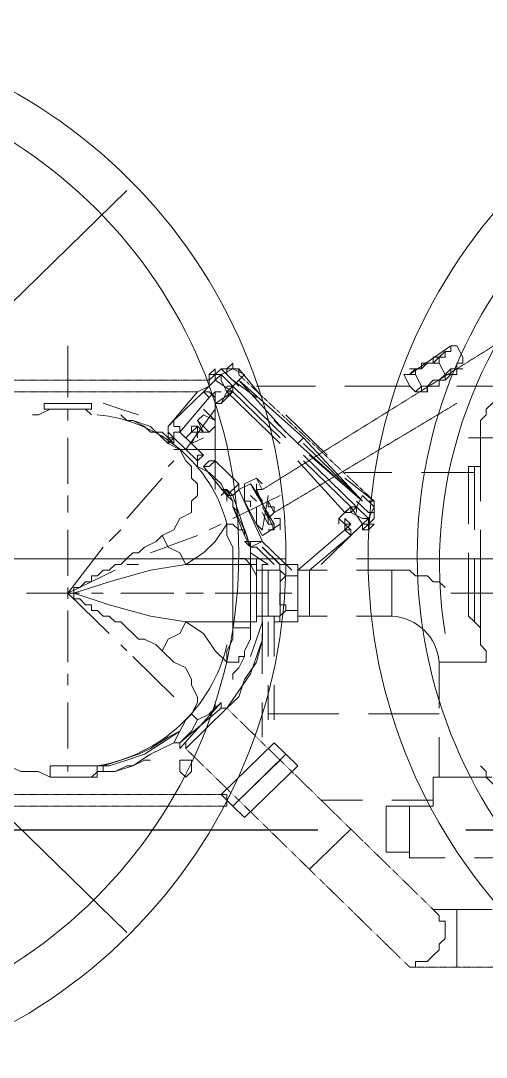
# Model space of a CAD drawing. Header units: metres. Extents: x 841183 to 1048542, y 259326 to 317714.
# Drawn here: x 1010909 to 1011302, y 307640 to 308515 of the extents above; entities that cross this region are included whole.
import ezdxf
from ezdxf.enums import TextEntityAlignment as Align

# ---------------------------------------------------------------- set-up
doc = ezdxf.new("R2010")
doc.units = ezdxf.units.M
doc.linetypes.add('PDF_IMPORT', pattern=[1, 0.8, -0.2])
doc.linetypes.add('VILLA AXIS$0$CENTER', pattern=[2, 1.25, -0.25, 0.25, -0.25])
doc.layers.add('A-AXIS LINE', color=253, linetype='Continuous')
doc.layers.add('PDF2_Geometry', color=7, linetype='Continuous')
doc.layers.add('A-REFLECT DOWN', color=252, linetype='Continuous', transparency=0.6)
doc.styles.add('romans', font='romans.shx', dxfattribs={"width": 0.85})

# ---------------------------------------------------------------- blocks, each defined once
blk = doc.blocks.new('A$C46a051ea')
at = {"layer": 'PDF2_Geometry', "lineweight": 5}
for points in [[(3344.87, -417.37), (3628.17, -140.72)], [(3578.47, -271.78), (3578.47, -315.46)], [(3901.53, -271.78), (3866.74, -296.04)], [(3866.75, -291.21), (3871.72, -291.21), (3876.69, -291.21), (3876.69, -286.35), (3881.66, -286.35), (3886.63, -286.35), (3886.63, -281.5), (3891.6, -281.5), (3896.57, -276.65), (3896.57, -281.5), (3891.6, -281.5), (3891.6, -286.35)], [(3881.66, -286.34), (3886.63, -286.34), (3891.6, -281.48), (3896.57, -281.48), (3896.57, -276.63), (3901.54, -276.63), (3901.54, -271.78), (3906.51, -271.78), (3911.48, -281.48)], [(3896.56, -276.63), (3901.53, -276.63), (3901.53, -271.78), (3906.5, -271.78)], [(3722.62, -291.2), (3717.65, -291.2), (3717.65, -286.34), (3712.68, -291.2), (3712.68, -296.05)], [(3866.74, -296.04), (3861.77, -296.04), (3866.74, -296.04), (3871.71, -291.18), (3876.68, -291.18), (3881.65, -286.33)], [(3881.64, -286.36), (3876.67, -291.21), (3871.7, -291.21), (3871.7, -296.06)], [(3891.6, -286.33), (3896.57, -296.04), (3891.6, -300.89), (3886.63, -300.89), (3881.66, -305.74), (3876.69, -305.74)], [(3891.59, -286.36), (3886.62, -286.36), (3881.65, -286.36)], [(3906.5, -291.19), (3906.5, -286.34), (3911.47, -286.34), (3911.47, -281.49), (3911.47, -286.34)], [(3911.47, -286.36), (3906.5, -286.36), (3906.5, -291.21)], [(3702.74, -300.91), (3692.8, -310.62), (3702.74, -300.91), (3707.71, -296.06)], [(3697.75, -300.89), (3697.75, -296.04), (3702.72, -291.18)], [(3697.75, -300.91), (3697.75, -305.76), (3697.75, -300.91), (3697.75, -296.05)], [(3702.74, -300.89), (3702.74, -296.04), (3697.77, -300.89)], [(3707.7, -296.04), (3707.7, -300.89), (3707.7, -296.04), (3702.73, -296.04), (3707.7, -296.04), (3717.64, -291.18)], [(3702.74, -291.18), (3702.74, -296.04), (3707.71, -291.18)], [(3712.67, -296.05), (3707.7, -291.2), (3712.67, -291.2)], [(3707.7, -296.04), (3717.64, -305.75), (3712.67, -305.75)], [(3717.65, -291.2), (3712.68, -291.2), (3707.71, -291.2)], [(3722.62, -305.75), (3712.68, -296.04)], [(3727.58, -296.04), (3717.64, -291.18)], [(3717.64, -305.75), (3727.58, -296.04)], [(3722.62, -291.2), (3722.62, -296.05), (3722.62, -291.2), (3742.5, -315.46)], [(3866.74, -296.04), (3861.77, -296.04), (3866.74, -296.04)], [(3861.79, -296.04), (3866.76, -305.74)], [(3876.7, -305.74), (3871.73, -296.04), (3866.76, -296.04)], [(3911.47, -291.2), (3906.5, -291.2), (3906.5, -296.05), (3901.53, -296.05), (3896.56, -300.9), (3891.59, -300.9), (3891.59, -305.76), (3886.62, -305.76), (3881.65, -305.76), (3881.65, -310.61), (3876.68, -310.61)], [(3876.69, -310.61), (3881.66, -310.61), (3881.66, -305.76), (3886.63, -305.76), (3891.6, -305.76), (3891.6, -300.9), (3896.57, -300.9), (3896.57, -296.05), (3901.54, -296.05), (3906.51, -296.05), (3906.51, -291.2), (3901.54, -291.2), (3901.54, -296.05), (3896.57, -296.05), (3891.6, -300.9), (3886.63, -300.9)], [(3896.57, -296.05), (3901.54, -291.2), (3906.51, -291.2), (3911.48, -291.2)], [(3697.75, -305.75), (3687.81, -310.6)], [(3702.74, -300.91), (3717.65, -310.61)], [(3712.67, -310.6), (3717.64, -305.75), (3717.64, -310.6)], [(3762.36, -349.43), (3717.63, -305.75)], [(3777.3, -349.44), (3722.62, -300.91), (3762.39, -344.59)], [(3737.52, -305.75), (3787.22, -305.75)], [(3812.08, -305.75), (3866.75, -305.75)], [(3871.73, -310.62), (3866.76, -305.76)], [(3886.63, -300.91), (3881.66, -305.76), (3876.69, -305.76), (3871.72, -310.61)], [(3876.69, -305.75), (3876.69, -310.6), (3871.72, -310.6)], [(3906.51, -305.75), (3956.21, -305.75)], [(3956.2, -300.91), (3956.2, -310.62), (3951.23, -310.62), (3946.26, -310.62), (3946.26, -315.47), (3941.29, -315.47), (3936.32, -320.33), (3931.35, -325.18), (3931.35, -330.03), (3926.38, -334.89), (3926.38, -339.74), (3926.38, -344.59), (3926.38, -349.45)], [(3662.96, -339.73), (3667.93, -334.88), (3692.78, -310.61)], [(3687.81, -310.62), (3662.96, -339.74)], [(3697.75, -315.46), (3692.78, -310.61), (3697.75, -315.46), (3702.72, -310.61), (3697.75, -315.46), (3692.78, -310.61), (3697.75, -315.46), (3672.9, -344.58)], [(3697.75, -310.62), (3692.78, -310.62)], [(3702.74, -310.61), (3702.74, -315.46), (3697.77, -310.61)], [(3702.73, -320.33), (3707.7, -320.33), (3702.73, -320.33), (3707.7, -320.33), (3717.64, -310.62)], [(3717.65, -310.62), (3702.74, -320.33), (3702.74, -393.13)], [(3702.74, -310.62), (3707.71, -310.62)], [(3707.7, -320.33), (3712.67, -310.62), (3717.64, -310.62), (3757.4, -349.45)], [(3717.64, -310.62), (3712.67, -310.62)], [(3717.65, -310.62), (3712.68, -310.62), (3717.65, -310.62), (3712.68, -310.62), (3717.65, -310.62), (3712.68, -310.62), (3757.41, -354.3)], [(3558.59, -320.32), (3558.59, -325.17), (3598.35, -325.17)], [(3558.59, -320.33), (3598.35, -320.33)], [(3598.36, -325.17), (3598.36, -320.32)], [(3638.13, -330.01), (3623.22, -325.16), (3608.31, -320.3)], [(3702.74, -320.33), (3707.71, -320.33)], [(3702.74, -320.33), (3707.71, -320.33)], [(3702.74, -320.33), (3707.71, -320.33)], [(3702.74, -320.33), (3707.71, -320.33)], [(3702.74, -320.33), (3707.71, -320.33)], [(3702.74, -320.33), (3707.71, -320.33)], [(3702.74, -320.33), (3707.71, -320.33)], [(3598.36, -330.01), (3593.39, -325.16), (3588.42, -325.16), (3578.48, -325.16), (3568.54, -325.16), (3563.57, -325.16), (3553.63, -330.01), (3548.66, -330.01)], [(3578.47, -325.17), (3578.47, -334.88)], [(3667.93, -349.45), (3667.93, -354.3), (3662.96, -349.45), (3657.99, -344.59), (3648.05, -344.59), (3643.08, -339.74), (3633.14, -334.89), (3628.17, -334.89), (3623.2, -330.03)], [(3677.87, -359.14), (3702.72, -325.17)], [(3692.8, -330.01), (3687.83, -334.86)], [(3692.8, -325.17), (3702.74, -334.88), (3692.8, -330.03)], [(3692.8, -325.17), (3697.77, -330.02)], [(3762.36, -330.01), (3797.15, -363.98)], [(3658.01, -431.95), (3667.95, -427.1), (3672.92, -417.39), (3682.86, -412.54), (3682.86, -402.83), (3687.83, -397.98), (3687.83, -388.27), (3682.86, -383.42), (3682.86, -373.71), (3677.89, -368.86), (3672.92, -359.15), (3662.98, -354.3), (3658.01, -349.44), (3648.07, -339.74), (3633.16, -334.88)], [(3667.93, -334.88), (3662.96, -339.73), (3662.96, -344.59), (3667.93, -349.44)], [(3662.97, -349.43), (3662.97, -344.58), (3662.97, -339.72)], [(3662.97, -344.57), (3662.97, -339.72), (3662.97, -344.57), (3662.97, -349.43)], [(3677.88, -349.44), (3682.85, -344.59), (3687.82, -339.74)], [(3682.85, -344.59), (3682.85, -339.74)], [(3692.78, -344.59), (3697.75, -344.59), (3687.81, -334.88)], [(3687.81, -344.57), (3687.81, -339.72), (3692.78, -344.57)], [(3692.8, -344.59), (3687.83, -334.88)], [(3702.74, -339.72), (3697.77, -344.57)], [(3578.47, -349.43), (3578.47, -388.26)], [(3667.93, -349.43), (3662.96, -354.28), (3667.93, -349.43), (3687.81, -368.85)], [(3662.97, -344.59), (3662.97, -349.44)], [(3662.97, -349.43), (3667.94, -349.43)], [(3662.97, -349.43), (3667.94, -349.43)], [(3662.97, -349.43), (3662.97, -354.28)], [(3662.97, -349.43), (3667.94, -349.43)], [(3662.97, -349.43), (3667.94, -349.43)], [(3662.97, -349.43), (3667.94, -349.43)], [(3667.93, -344.59), (3667.93, -349.44)], [(3667.94, -344.59), (3672.91, -344.59), (3692.79, -364)], [(3682.85, -354.3), (3677.88, -349.45)], [(3682.84, -354.3), (3687.81, -344.59), (3682.84, -344.59)], [(3692.8, -349.43), (3682.86, -354.28)], [(3687.81, -349.43), (3687.81, -344.58)], [(3687.81, -344.59), (3692.78, -344.59)], [(3777.29, -349.43), (3772.32, -354.28), (3777.29, -349.43), (3826.99, -402.82)], [(3916.46, -349.43), (3941.31, -349.43)], [(3926.4, -349.43), (3926.4, -402.82)], [(3772.31, -354.3), (3826.98, -402.84)], [(3777.29, -354.3), (3826.99, -402.84)], [(3667.93, -359.14), (3742.48, -359.14)], [(3777.29, -364.01), (3822.02, -407.69), (3831.96, -417.4)], [(3782.25, -364.01), (3826.98, -402.84)], [(3662.97, -373.72), (3667.94, -368.87)], [(3727.58, -431.96), (3717.64, -407.69), (3717.64, -402.84), (3717.64, -407.69), (3717.64, -402.84), (3712.67, -397.99), (3707.7, -388.28), (3702.73, -383.43), (3697.76, -378.57), (3687.82, -373.72), (3687.82, -368.87)], [(3697.75, -373.72), (3692.78, -373.72)], [(3692.8, -373.72), (3712.68, -397.99)], [(3722.62, -388.27), (3702.74, -368.85), (3697.77, -373.7)], [(3772.31, -368.85), (3812.07, -412.53)], [(3777.29, -368.85), (3817.05, -407.68)], [(3916.46, -422.24), (3916.46, -373.71)], [(3926.4, -373.72), (3916.46, -373.72)], [(3921.41, -373.72), (3921.41, -427.11)], [(3628.19, -417.37), (3658.01, -383.4)], [(3742.49, -388.26), (3737.52, -383.4), (3727.58, -388.26)], [(3737.51, -393.11), (3742.48, -393.11), (3737.51, -383.41)], [(3812.08, -378.56), (3851.84, -378.56)], [(3812.08, -383.4), (3836.93, -402.82)], [(3876.69, -378.56), (3916.45, -378.56)], [(3921.41, -378.56), (3916.44, -378.56)], [(3707.7, -393.11), (3712.67, -393.11)], [(3722.62, -393.13), (3722.62, -388.27), (3712.68, -397.98)], [(3717.65, -397.97), (3712.68, -393.11), (3712.68, -397.97)], [(3712.68, -393.11), (3717.65, -402.82)], [(3712.68, -393.13), (3712.68, -397.98), (3717.65, -397.98)], [(3722.62, -388.26), (3722.62, -393.11), (3717.65, -397.97)], [(3722.62, -393.11), (3742.5, -436.8)], [(3727.58, -388.27), (3727.58, -393.13)], [(3727.58, -393.11), (3727.58, -397.97)], [(3727.58, -393.13), (3727.58, -397.98), (3727.58, -402.84)], [(3732.54, -388.27), (3752.42, -422.24), (3747.45, -422.24)], [(3732.57, -388.27), (3742.51, -402.83)], [(3737.52, -397.98), (3737.52, -388.28)], [(3737.52, -393.11), (3752.43, -427.09)], [(3578.47, -397.98), (3578.47, -412.54)], [(3717.64, -397.98), (3732.55, -441.66)], [(3757.41, -397.98), (3717.65, -417.4)], [(3732.57, -397.98), (3737.54, -402.84)], [(3826.99, -397.99), (3822.02, -407.69), (3817.05, -412.55), (3822.02, -407.69), (3822.02, -412.55)], [(3826.97, -397.98), (3836.91, -407.69)], [(3717.64, -407.67), (3727.58, -427.09), (3722.61, -427.09), (3717.64, -422.23), (3712.67, -422.23)], [(3722.62, -412.53), (3717.65, -407.68)], [(3742.48, -431.95), (3727.57, -402.83)], [(3727.58, -402.82), (3732.55, -402.82)], [(3732.57, -407.69), (3732.57, -402.84)], [(3737.52, -407.69), (3737.52, -412.55)], [(3747.47, -417.37), (3742.5, -407.67)], [(3747.45, -402.83), (3752.42, -412.53), (3747.45, -417.39)], [(3747.47, -402.84), (3747.47, -407.69), (3752.44, -407.69)], [(3752.42, -407.69), (3752.42, -412.55)], [(3807.09, -417.37), (3812.06, -412.52), (3817.03, -407.67)], [(3831.94, -422.24), (3826.97, -422.24), (3831.94, -422.24), (3826.97, -422.24), (3831.94, -422.24), (3826.97, -422.24), (3831.94, -422.24), (3826.97, -422.24), (3817.03, -407.68)], [(3817.03, -407.69), (3822, -407.69)], [(3822.02, -402.82), (3831.96, -412.53)], [(3831.96, -417.37), (3836.93, -407.67)], [(3836.92, -402.82), (3836.92, -407.68), (3836.92, -412.53)], [(3836.92, -407.69), (3836.92, -412.55)], [(3737.52, -417.37), (3737.52, -412.52)], [(3737.52, -422.24), (3737.52, -417.39)], [(3742.48, -412.53), (3747.45, -422.24)], [(3747.47, -412.53), (3747.47, -422.24)], [(3757.41, -417.37), (3752.44, -417.37)], [(3757.41, -427.09), (3757.41, -422.23), (3757.41, -417.38)], [(3812.08, -412.53), (3817.05, -412.53)], [(3812.08, -422.23), (3812.08, -417.37), (3812.08, -422.23), (3812.08, -417.37), (3817.05, -422.23)], [(3826.97, -417.37), (3817.03, -412.52), (3826.97, -417.37), (3831.94, -417.37)], [(3831.94, -417.39), (3826.97, -422.24), (3826.97, -427.1)], [(3831.96, -422.24), (3831.96, -417.39), (3831.96, -422.24), (3836.93, -417.39)], [(3836.92, -412.53), (3836.92, -417.39)], [(3578.47, -427.09), (3578.47, -465.91)], [(3613.26, -436.8), (3623.2, -427.09)], [(3657.99, -431.95), (3662.96, -441.66), (3672.9, -446.51), (3677.87, -456.22), (3692.78, -446.51), (3702.72, -436.8), (3712.66, -422.24)], [(3707.7, -422.24), (3697.76, -427.1)], [(3737.54, -456.22), (3732.57, -456.22), (3732.57, -441.66), (3727.6, -427.1)], [(3742.48, -427.09), (3737.51, -422.23)], [(3757.41, -422.24), (3742.5, -431.95)], [(3752.42, -422.23), (3752.42, -427.09), (3747.45, -427.09)], [(3797.16, -461.06), (3772.31, -461.06), (3812.07, -427.08)], [(3817.03, -427.1), (3817.03, -431.95), (3812.06, -427.1), (3817.03, -431.95), (3812.06, -427.1), (3817.03, -431.95), (3782.24, -461.08)], [(3792.19, -456.22), (3826.98, -422.24)], [(3817.03, -427.09), (3812.06, -427.09)], [(3812.08, -427.09), (3812.08, -422.23)], [(3812.08, -422.24), (3817.05, -422.24)], [(3812.08, -422.24), (3817.05, -422.24)], [(3812.08, -422.24), (3817.05, -422.24)], [(3812.08, -422.24), (3817.05, -422.24)], [(3812.08, -422.24), (3817.05, -422.24)], [(3812.08, -422.24), (3817.05, -422.24)], [(3812.08, -422.24), (3817.05, -422.24)], [(3812.08, -422.24), (3817.05, -427.1)], [(3812.08, -422.24), (3817.05, -422.24)], [(3812.08, -422.24), (3817.05, -422.24)], [(3831.94, -427.09), (3826.97, -427.09), (3831.94, -422.23)], [(3826.99, -427.09), (3831.96, -427.09), (3836.93, -422.23)], [(3836.92, -422.24), (3831.95, -422.24)], [(3926.4, -427.09), (3926.4, -480.47)], [(3677.89, -456.21), (3648.07, -461.06), (3613.28, -470.77), (3583.46, -480.48), (3583.46, -475.62), (3588.43, -475.62), (3593.4, -470.77), (3598.37, -470.77), (3598.37, -465.92), (3603.34, -465.92), (3608.31, -461.06), (3613.28, -461.06), (3618.25, -456.21), (3623.22, -456.21), (3628.19, -451.36), (3633.16, -446.5), (3638.13, -446.5), (3643.1, -441.65), (3653.04, -436.8), (3658.01, -431.94)], [(3687.81, -431.95), (3648.05, -446.52)], [(3737.52, -480.48), (3737.52, -470.77), (3737.52, -465.92), (3732.55, -456.21), (3732.55, -446.5), (3732.55, -441.65), (3727.58, -431.94)], [(3727.58, -436.8), (3732.55, -436.8)], [(3727.58, -436.8), (3732.55, -436.8)], [(3727.58, -436.8), (3732.55, -436.8)], [(3727.58, -436.8), (3732.55, -436.8)], [(3727.58, -436.8), (3732.55, -436.8)], [(3727.58, -436.8), (3732.55, -436.8)], [(3727.58, -436.8), (3732.55, -436.8)], [(3727.6, -436.8), (3732.57, -436.8), (3732.57, -441.65)], [(3732.57, -436.81), (3732.57, -441.67), (3727.6, -436.81)], [(3742.48, -436.8), (3767.33, -461.06)], [(3613.26, -514.45), (3578.47, -480.48), (3608.29, -441.65)], [(3732.57, -441.67), (3737.54, -441.67)], [(3737.52, -441.67), (3752.43, -456.23)], [(3742.48, -441.67), (3757.39, -456.23)], [(3757.41, -456.22), (3742.5, -441.66)], [(3359.8, -451.38), (3762.38, -451.38)], [(3732.57, -461.06), (3732.57, -456.2), (3727.6, -451.35), (3722.63, -451.35), (3717.66, -451.35)], [(3747.47, -456.22), (3732.56, -446.51)], [(3732.57, -446.51), (3732.57, -456.21)], [(3737.52, -451.38), (3737.52, -456.23)], [(3822.02, -451.38), (4224.6, -451.38)], [(3916.46, -495.03), (3916.46, -446.49)], [(3921.41, -451.38), (3921.41, -504.77)], [(3618.24, -461.06), (3578.48, -480.47)], [(3638.13, -456.22), (3628.19, -456.22)], [(3677.88, -456.22), (3717.64, -456.22), (3722.61, -456.22), (3727.58, -456.22), (3732.55, -456.22), (3732.55, -461.07), (3732.55, -465.92)], [(3732.57, -499.9), (3732.57, -461.07)], [(3737.52, -456.22), (3737.52, -504.75)], [(3737.52, -461.06), (3742.49, -461.06)], [(3747.45, -456.22), (3742.48, -456.22), (3742.48, -461.07)], [(3742.48, -461.06), (3747.45, -461.06)], [(3747.47, -461.06), (3757.41, -461.06)], [(3747.47, -499.9), (3747.47, -461.07), (3747.47, -499.9), (3757.41, -499.9)], [(3762.36, -465.92), (3757.39, -461.07), (3757.39, -456.22), (3762.36, -456.22), (3772.3, -456.22)], [(3757.41, -461.06), (3757.41, -499.89)], [(3762.37, -465.93), (3772.31, -465.93), (3772.31, -461.07), (3772.31, -456.22)], [(3772.31, -461.06), (3772.31, -499.89)], [(3782.25, -461.06), (3782.25, -499.89)], [(3822.02, -461.06), (3851.84, -461.06)], [(3896.57, -475.64), (3891.6, -470.78), (3886.63, -470.78), (3881.66, -465.93), (3871.72, -465.93), (3866.75, -461.08), (3861.78, -461.08), (3856.81, -461.08), (3851.84, -461.08)], [(3851.85, -461.06), (3851.85, -499.89)], [(3762.36, -465.93), (3757.39, -470.78)], [(3772.31, -480.48), (3772.31, -475.62), (3772.31, -470.77), (3772.31, -465.92)], [(3543.69, -480.48), (3588.42, -480.48)], [(3578.47, -475.64), (3578.47, -485.35)], [(3657.99, -529.01), (3662.96, -519.3), (3672.9, -514.45), (3677.87, -504.74), (3648.05, -499.89), (3613.26, -490.18), (3583.44, -480.47)], [(3658.01, -529.03), (3653.04, -524.18), (3643.1, -519.32), (3638.13, -519.32), (3633.16, -514.47), (3628.19, -509.62), (3623.22, -504.76), (3618.25, -504.76), (3613.28, -499.91), (3608.31, -499.91), (3603.34, -495.06), (3598.37, -495.06), (3598.37, -490.2), (3593.4, -490.2), (3588.43, -485.35), (3583.46, -485.35), (3583.46, -480.49)], [(3598.36, -480.48), (3608.3, -480.48)], [(3623.2, -480.48), (3667.93, -480.48)], [(3677.87, -480.48), (3692.78, -480.48)], [(3702.74, -480.48), (3747.47, -480.48)], [(3762.36, -504.74), (3757.39, -504.74), (3757.39, -499.88), (3762.36, -495.03), (3762.36, -490.18), (3757.39, -490.18), (3757.39, -485.32), (3757.39, -480.47)], [(3757.41, -480.48), (3767.35, -480.48)], [(3772.31, -495.03), (3772.31, -490.18), (3772.31, -485.32), (3772.31, -480.47)], [(3901.53, -480.48), (3941.29, -480.48)], [(3926.4, -480.48), (3926.4, -514.45)], [(3344.87, -490.19), (3628.17, -766.84)], [(3578.47, -495.03), (3578.47, -538.71)], [(3677.88, -504.74), (3717.64, -504.74), (3722.61, -504.74), (3727.58, -504.74), (3732.55, -504.74), (3732.55, -499.89), (3732.55, -495.03)], [(3762.36, -495.03), (3772.3, -495.03)], [(3772.31, -504.74), (3772.31, -499.89), (3772.31, -495.03)], [(3931.36, -538.74), (3931.36, -533.89), (3931.36, -529.03), (3926.39, -524.18), (3926.39, -514.47), (3926.39, -509.62), (3921.41, -504.77), (3916.44, -499.91), (3916.44, -495.06)], [(3712.68, -538.74), (3702.74, -529.03), (3692.8, -514.47), (3677.89, -504.77)], [(3717.64, -553.29), (3717.64, -548.44), (3722.61, -543.59), (3727.58, -533.88), (3727.58, -529.02), (3732.55, -519.32), (3732.55, -514.46), (3732.55, -504.76)], [(3732.57, -504.74), (3737.54, -504.74)], [(3732.57, -533.87), (3737.54, -519.31), (3742.51, -504.75)], [(3737.51, -499.9), (3742.48, -499.9), (3747.45, -499.9)], [(3747.47, -533.87), (3747.47, -504.75)], [(3752.42, -499.9), (3752.42, -533.87)], [(3752.42, -504.74), (3772.3, -504.74)], [(3762.36, -504.74), (3772.3, -504.74)], [(3772.31, -499.9), (3797.16, -499.9)], [(3717.65, -509.62), (3717.65, -519.33), (3712.68, -529.03), (3712.68, -538.74), (3717.65, -538.74), (3722.62, -538.74), (3722.62, -533.89), (3727.59, -533.89)], [(3742.48, -548.42), (3742.48, -514.45)], [(3623.2, -524.16), (3628.17, -529.01)], [(3618.24, -630.95), (3633.15, -626.09), (3648.06, -616.39), (3658, -611.53), (3667.94, -606.68), (3672.91, -596.97), (3677.89, -587.26), (3682.86, -582.41), (3687.83, -572.7), (3687.83, -567.85), (3682.86, -558.14), (3682.86, -553.29), (3677.89, -543.58), (3667.94, -538.73), (3658, -529.02)], [(3633.14, -533.87), (3667.93, -567.85)], [(3891.59, -577.57), (3891.59, -538.74), (3931.35, -538.74)], [(3578.47, -548.42), (3578.47, -558.13)], [(3747.47, -587.26), (3747.47, -558.14)], [(3752.42, -558.13), (3752.42, -587.25)], [(3578.47, -572.71), (3578.47, -611.54)], [(3667.93, -606.69), (3672.9, -606.69), (3677.87, -601.83), (3682.84, -596.98), (3687.81, -587.27), (3697.75, -582.42), (3702.72, -577.56), (3702.72, -572.71)], [(3707.7, -572.7), (3707.7, -577.55), (3672.91, -606.68)], [(3672.91, -606.67), (3672.91, -611.53), (3707.7, -572.7)], [(3697.75, -582.39), (3707.69, -572.69)], [(3742.48, -601.81), (3742.48, -572.69)], [(3677.87, -606.67), (3677.87, -611.53), (3712.66, -577.55)], [(3712.68, -577.55), (3677.89, -611.53)], [(3682.85, -582.39), (3687.82, -587.25)], [(3707.7, -577.55), (3712.67, -577.55)], [(3747.47, -582.39), (3752.44, -582.39)], [(3752.42, -582.39), (3807.09, -582.39)], [(3831.96, -582.39), (3891.6, -582.39)], [(3682.85, -596.97), (3672.91, -606.68)], [(3891.59, -601.81), (3891.59, -635.79)], [(3672.91, -606.69), (3672.91, -611.54)], [(3707.69, -650.37), (3752.42, -606.69), (3762.36, -616.39)], [(3762.36, -616.4), (3717.63, -660.08), (3762.36, -616.4), (3772.3, -626.1)], [(3523.81, -626.08), (3528.78, -626.08), (3538.72, -630.93), (3543.69, -630.93), (3553.63, -630.93), (3563.57, -635.78), (3568.54, -635.78), (3573.51, -635.78)], [(3603.34, -635.79), (3563.58, -635.79), (3563.58, -626.08)], [(3563.58, -626.08), (3603.34, -626.08)], [(3578.47, -626.08), (3578.47, -630.93)], [(3598.36, -635.79), (3603.33, -630.93), (3613.27, -630.93), (3618.24, -630.93), (3628.18, -626.08), (3633.15, -626.08), (3643.09, -621.23), (3648.06, -621.23)], [(3608.3, -630.95), (3608.3, -626.09)], [(3613.26, -626.08), (3628.17, -621.22)], [(3722.62, -655.21), (3757.41, -621.23)], [(3722.62, -655.21), (3757.41, -621.23)], [(3772.31, -626.08), (3727.58, -669.76)], [(3926.4, -626.08), (3931.37, -630.93), (3931.37, -635.78), (3936.34, -640.64), (3941.31, -645.49), (3946.28, -645.49), (3946.28, -650.35), (3951.25, -650.35), (3956.22, -650.35)], [(3936.33, -635.79), (3886.63, -635.79), (3886.63, -660.06)], [(3717.64, -660.05), (3707.7, -650.34)], [(3712.68, -650.37), (3712.68, -660.07)], [(3792.19, -655.21), (3826.98, -655.21)], [(3851.85, -655.21), (3886.64, -655.21)], [(3727.58, -669.76), (3717.64, -660.05)], [(3846.86, -660.05), (3866.74, -660.05), (3866.74, -703.73)], [(3846.86, -660.05), (3846.86, -698.88)], [(3886.63, -660.05), (3866.75, -660.05)], [(3817.03, -679.47), (3782.24, -713.44)], [(3866.74, -698.89), (3846.86, -698.89)], [(3866.74, -703.76), (3896.56, -703.76)], [(3921.41, -703.76), (3956.2, -703.76)], [(3866.74, -795.97), (3871.71, -795.97), (3871.71, -791.11), (3876.68, -791.11), (3881.65, -791.11), (3886.62, -786.26), (3891.59, -781.41), (3891.59, -776.55), (3896.56, -771.7), (3896.56, -766.85), (3896.56, -761.99), (3896.56, -757.14), (3891.59, -757.14), (3891.59, -752.28), (3886.62, -747.43)], [(3886.63, -747.41), (3936.33, -747.41)]]:
    blk.add_lwpolyline(points, dxfattribs=at)
at = {"layer": 'PDF2_Geometry', "linetype": 'PDF_IMPORT', "lineweight": 5, "ltscale": 0.024384}
blk.add_lwpolyline([(3742.48, -393.11), (3961.17, -257.23)], dxfattribs=at)
at = {"layer": 'PDF2_Geometry', "lineweight": 5}
for points in [[(3702.72, -296.04), (3697.75, -296.04)], [(3707.7, -296.05), (3707.7, -300.91)], [(3707.71, -300.91), (3712.68, -310.62)], [(3737.52, -315.47), (3717.64, -300.91)], [(3876.69, -305.76), (3876.69, -310.62)], [(3702.74, -310.61), (3702.74, -315.46)], [(3702.74, -315.47), (3702.74, -310.62)], [(3757.4, -349.45), (3717.64, -310.62)], [(3702.74, -320.31), (3702.74, -315.46)], [(3707.71, -320.33), (3702.74, -320.33)], [(3707.71, -320.33), (3702.74, -320.33)], [(3667.93, -334.87), (3667.93, -339.72)], [(3667.94, -339.74), (3672.91, -339.74), (3672.91, -344.59), (3672.91, -339.74)], [(3687.82, -339.72), (3682.85, -339.72)], [(3772.3, -354.29), (3752.42, -334.88)], [(3667.94, -349.43), (3662.97, -349.43)], [(3667.94, -349.43), (3662.97, -349.43)], [(3687.81, -364), (3687.81, -368.85)], [(3692.78, -364), (3687.81, -368.85), (3687.81, -364)], [(3692.78, -364.01), (3687.81, -364.01)], [(3692.78, -373.7), (3697.75, -368.85)], [(3697.77, -368.85), (3702.74, -368.85)], [(3817.05, -407.68), (3777.29, -368.85)], [(3707.71, -397.97), (3712.68, -393.11)], [(3712.68, -393.13), (3712.68, -397.98)], [(3722.63, -393.13), (3732.57, -388.27)], [(3712.67, -397.97), (3717.64, -402.82)], [(3712.68, -397.97), (3712.68, -402.82)], [(3717.64, -407.68), (3717.64, -402.82)], [(3807.09, -417.4), (3817.03, -407.69)], [(3817.03, -407.68), (3817.03, -412.53)], [(3831.95, -402.82), (3836.92, -402.82)], [(3812.06, -422.23), (3807.09, -417.37)], [(3807.09, -417.39), (3807.09, -422.24)], [(3831.94, -417.37), (3826.97, -417.37)], [(3826.99, -417.37), (3831.96, -417.37)], [(3836.93, -412.53), (3831.96, -412.53)], [(3836.92, -417.39), (3836.92, -412.53)], [(3727.58, -427.1), (3727.58, -431.95)], [(3802.12, -446.51), (3826.97, -422.24)], [(3812.06, -427.1), (3817.03, -422.24)], [(3817.05, -422.24), (3812.08, -422.24)], [(3817.05, -422.24), (3812.08, -422.24)], [(3817.03, -431.95), (3826.97, -422.24)], [(3826.99, -422.24), (3831.96, -422.24), (3831.96, -427.1), (3831.96, -422.24)], [(3732.55, -436.8), (3727.58, -436.8)], [(3732.55, -436.8), (3727.58, -436.8)], [(3732.54, -441.65), (3742.48, -436.8), (3737.51, -436.8), (3732.54, -436.8)], [(3732.57, -441.65), (3732.57, -446.51)], [(3732.56, -446.51), (3747.47, -456.22)], [(3742.48, -504.75), (3742.48, -456.22)], [(3757.41, -499.89), (3757.41, -461.06)], [(3757.41, -499.89), (3757.41, -461.06)], [(3757.41, -461.07), (3757.41, -499.9)], [(3742.5, -504.75), (3742.5, -519.31), (3737.53, -533.87), (3732.56, -548.43), (3722.62, -562.99), (3712.68, -577.55), (3722.62, -567.85), (3727.59, -553.29), (3737.53, -538.73), (3742.5, -519.31)], [(3672.92, -596.96), (3658.01, -606.66), (3643.1, -616.37), (3628.19, -621.22), (3613.28, -626.08), (3593.4, -626.08), (3608.31, -626.08), (3623.22, -621.22), (3638.13, -616.37), (3648.07, -611.52), (3662.98, -601.81)], [(3588.43, -626.08), (3583.46, -626.08)], [(3677.87, -621.24), (3672.9, -621.24), (3672.9, -626.09), (3672.9, -630.94), (3677.87, -635.8), (3682.84, -630.94), (3682.84, -626.09), (3682.84, -621.24)], [(3757.41, -621.23), (3722.62, -655.21)], [(3757.41, -621.23), (3722.62, -655.21)], [(3906.51, -795.95), (3906.51, -747.41)]]:
    blk.add_lwpolyline(points, close=True, dxfattribs=at)
at = {"layer": 'PDF2_Geometry', "linetype": 'PDF_IMPORT', "lineweight": 5, "ltscale": 0.0233}
blk.add_lwpolyline([(3722.62, -296.04), (3836.93, -402.82)], dxfattribs=at)
at = {"layer": 'PDF2_Geometry', "linetype": 'PDF_IMPORT', "lineweight": 5, "ltscale": 0.023814}
for points in [[(3444.3, -300.91), (3697.77, -300.91)], [(3444.3, -310.62), (3687.82, -310.62)], [(3866.74, -795.97), (4015.86, -795.97)]]:
    blk.add_lwpolyline(points, dxfattribs=at)
at = {"layer": 'PDF2_Geometry', "linetype": 'PDF_IMPORT', "lineweight": 5, "ltscale": 0.02232}
blk.add_lwpolyline([(3752.42, -412.53), (3906.51, -320.32)], dxfattribs=at)
at = {"layer": 'PDF2_Geometry', "lineweight": 5}
for points in [[(3603.32, -330.01, -0.31599), (3712.68, -422.24), (3712.68, -431.95), (3717.65, -441.66), (3717.64, -451.37), (3717.66, -509.59), (3722.63, -509.59), (3727.6, -509.59), (3732.57, -509.59), (3732.57, -504.74), (3732.57, -514.45)], [(3822.02, -499.9), (3851.84, -499.9, -0.379372), (3891.59, -538.74)], [(3603.32, -635.79), (3603.32, -626.08, 0.302307), (3712.66, -524.15)]]:
    blk.add_lwpolyline(points, format="xyb", dxfattribs=at)
at = {"layer": 'PDF2_Geometry', "linetype": 'PDF_IMPORT', "lineweight": 5, "ltscale": 0.002326}
blk.add_lwpolyline([(3742.48, -427.09), (3747.47, -397.97)], dxfattribs=at)
at = {"layer": 'PDF2_Geometry', "linetype": 'PDF_IMPORT', "lineweight": 5, "ltscale": 0.025059}
for points in [[(3712.68, -577.55), (3886.64, -747.42)], [(3677.87, -611.53), (3866.75, -795.97)]]:
    blk.add_lwpolyline(points, dxfattribs=at)
at = {"layer": 'PDF2_Geometry', "linetype": 'PDF_IMPORT', "lineweight": 5, "ltscale": 0.026196}
for points in [[(3444.3, -650.37), (3712.66, -650.37)], [(3444.3, -660.05), (3712.66, -660.05)]]:
    blk.add_lwpolyline(points, dxfattribs=at)
at = {"layer": 'PDF2_Geometry', "lineweight": 5}
for centre, radius in [((3312.46, -449.88), 449.91), ((4281.65, -449.88), 449.91), ((3311.87, -446.76), 410.78), ((4282.47, -449.19), 409.32)]:
    blk.add_circle(centre, radius, dxfattribs=at)
blk.add_arc((4270.84, -455.26), 378.93, 79.65176, 188.98882, dxfattribs=at)
blk = doc.blocks.new('A$C73141abc')
blk.add_blockref('A$C46a051ea', (-2778.28, -1271.63))
blk = doc.blocks.new('A$C51a5b08a')
at = {"layer": 'A-AXIS LINE', "linetype": 'VILLA AXIS$0$CENTER', "ltscale": 500}
blk.add_line((-40565.71, -3851.69, -220.06), (9544.5, -3851.69, -106.48), dxfattribs=at)
at = {"color": 252, "style": 'romans', "width": 0.8}
blk.add_attdef('RD01', text='', height=225, dxfattribs=at).set_placement((-31176.61, -17501.39, -38.43), align=Align.MIDDLE_CENTER)
blk = doc.blocks.new('A$C10b3fa2f')
at = {"layer": 'A-REFLECT DOWN'}
h = blk.add_hatch(dxfattribs=at)
h.set_pattern_fill('AR-HBONE', color=256, scale=75, style=0)
h.set_pattern_definition([(45, (-872853.3, -501345.44), (0, 424.26407), [900, -300]), (135, (-872641.16, -501133.3), (3e-14, 424.26407), [900, -300])])
h.paths.add_polyline_path([(-40951.93, -7637.12), (-40445.08, -7637.12), (-40278.23, -7926.12), (-40445.08, -8215.11), (-40951.93, -8215.11), (-41118.78, -7926.12)])
edge = h.paths.add_edge_path()
edge.add_line((-40250.58, -6912.74), (-42275.58, -6912.74))
edge.add_line((-42275.58, -6912.74), (-42275.58, -105.8))
edge.add_line((-42275.58, -105.8), (-42275.58, 38.86))
edge.add_line((-42275.58, 38.86), (-43125.01, 38.86))
edge.add_line((-43125.01, 38.86), (-43125.01, -30517.08))
edge.add_line((-43125.01, -30517.08), (-43000.01, -30517.08))
edge.add_line((-43000.01, -30517.08), (-43000.01, -32386.12))
edge.add_line((-43000.01, -32386.12), (-6450.02, -32386.12))
edge.add_arc((-6450.02, -25886.12), 6500, 270, 360)
edge.add_line((49.98, -25886.12), (49.98, -22117.49))
edge.add_line((49.98, -22117.49), (-3025.43, -22117.49))
edge.add_line((-3025.43, -22117.49), (-3025.43, -31367.49))
edge.add_line((-3025.43, -31367.49), (-37875.58, -31367.27))
edge.add_line((-37875.58, -31367.27), (-37875.58, -22117.49))
edge.add_line((-37875.58, -22117.49), (-40250.58, -22117.49))
edge.add_line((-40250.58, -22117.49), (-40250.58, -6912.74))

msp = doc.modelspace()

# ---------------------------------------------------------------- block references
at = {"color": 2}
msp.add_blockref('A$C10b3fa2f', (1038100.45, 311684.01, -215.99), dxfattribs=at)

# ---------------------------------------------------------------- next in the draw order: block references
msp.add_blockref('A$C51a5b08a', (1038100.45, 311683.89, -103.71), dxfattribs=at)

# ---------------------------------------------------------------- next in the draw order: block references
msp.add_blockref('A$C73141abc', (1010148.78, 309783.85, -104.57))

doc.saveas('drawing.dxf')
